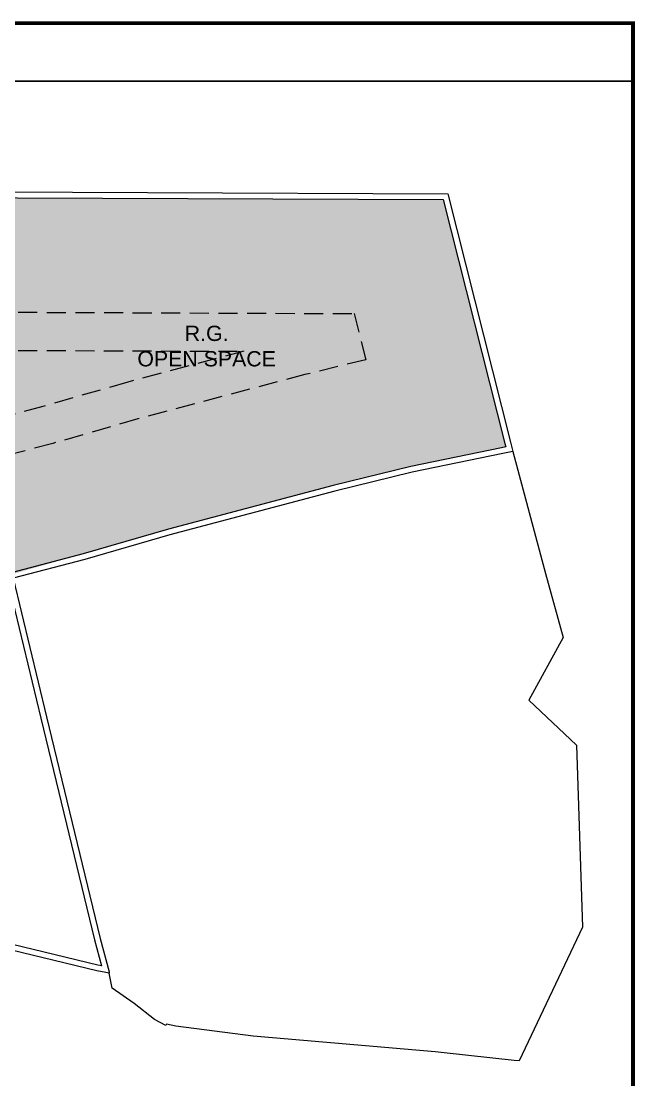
# Model space of a CAD drawing. Header units: inches. Extents: x 27644242 to 29005101, y -955243 to 216979.
# Drawn here: x 28774097 to 28798238, y -524131 to -482504 of the extents above; entities that cross this region are included whole.
import ezdxf

# ---------------------------------------------------------------- set-up
doc = ezdxf.new("R2010")
doc.units = ezdxf.units.IN
doc.header["$MEASUREMENT"] = 0
doc.linetypes.add('01-Xref Col Podium Lvl-1$0$HIDDEN', pattern=[0.375, 0.25, -0.125])
doc.layers.get('Defpoints').update_dxf_attribs({"color": 8})
doc.layers.add('HATCH', color=9, linetype='Continuous')
doc.layers.add('text', color=7, linetype='Continuous')
doc.layers.add('RVA Site Boundary', color=17, linetype='Continuous', lineweight=15)
doc.styles.add('AMITS', font='arial.ttf')

msp = doc.modelspace()

# ---------------------------------------------------------------- hatches: boundary and pattern name
at = {"layer": 'HATCH', "ltscale": 500, "true_color": 0x1f7f00, "transparency": 33554508}
h = msp.add_hatch(color=86, dxfattribs=at)
h.dxf.hatch_style = 1
h.paths.add_polyline_path([(28779889.8, -502480.3), (28786372.8, -500762.5), (28789422.2, -500013.8), (28792994.8, -499277.3), (28793157.2, -499243.7), (28793126.1, -499111.2), (28790698.8, -489518.5), (28767243.5, -489420.5), (28742984.1, -489401.5), (28728662.3, -489396.2), (28716553.2, -489431.9), (28716553.2, -495234.5), (28773507.9, -495234.5), (28773507.9, -504319.8)])

# ---------------------------------------------------------------- linework, layer by layer
at = {"layer": 'Defpoints', "linetype": 'Continuous', "const_width": 154.4}
msp.add_lwpolyline([(28798160.5, -482581.7), (28798160.5, -556831.7), (28689573.8, -556831.7), (28689573.8, -482581.7)], close=True, dxfattribs=at)
at = {"layer": 'Defpoints', "color": 6, "ltscale": 500}
msp.add_lwpolyline([(28689580.5, -533153.6), (28798167.2, -533153.6), (28798167.2, -484858.5), (28689580.5, -484858.5)], close=True, dxfattribs=at)
at = {"layer": 'RVA Site Boundary', "ltscale": 500}
for points in [[(28728662, -489166.2), (28742984.3, -489171.5), (28767244.1, -489190.5), (28790878.1, -489289.2), (28793349.5, -499056.7), (28793435.1, -499421.2)], [(28728662, -489166.2), (28742984.3, -489171.5), (28767244.1, -489190.5), (28790878.1, -489289.2), (28793349.5, -499056.7), (28793435.1, -499421.2)], [(28793435.2, -499421.3), (28794721.5, -504223.9), (28795413.7, -506738.5), (28794073.8, -509209.1), (28795944.9, -510968.5), (28796175.2, -518129), (28793681.5, -523387.1), (28793488, -523371.2), (28790734.3, -523063.2), (28790385.6, -523032.9), (28783224.8, -522411), (28780183.8, -522022.3), (28779817.5, -521938.4), (28779787.8, -521990.5), (28779337.3, -521757.1), (28778540.3, -521130.3), (28777677.1, -520526.9), (28777564.3, -519940.2), (28777427, -519914.8), (28777067.6, -519848.4), (28769049.4, -517902)], [(28793435.2, -499421.3), (28794721.5, -504223.9), (28795413.7, -506738.5), (28794073.8, -509209.1), (28795944.9, -510968.5), (28796175.2, -518129), (28793681.5, -523387.1), (28793488, -523371.2), (28790734.3, -523063.2), (28790385.6, -523032.9), (28783224.8, -522411), (28780183.8, -522022.3), (28779817.5, -521938.4), (28779787.8, -521990.5), (28779337.3, -521757.1), (28778540.3, -521130.3), (28777677.1, -520526.9), (28777564.3, -519940.2), (28777427, -519914.8), (28777067.6, -519848.4), (28769049.4, -517902)]]:
    msp.add_lwpolyline(points, dxfattribs=at)
at = {"layer": 'RVA Site Boundary', "color": 5, "ltscale": 500}
for points in [[(28728662, -489166.2), (28742984.3, -489171.5), (28767244.1, -489190.5), (28790878.1, -489289.2)], [(28790878.1, -489289.2), (28793349.5, -499056.7), (28793435.1, -499421.2), (28793041.3, -499502.5), (28789472.8, -500238.2), (28786429.7, -500985.3), (28779951.2, -502702), (28776603.4, -503666.9), (28773784, -504410.8), (28775090.3, -509861), (28777208.4, -518569.7), (28777553.9, -519886), (28777564.3, -519940.2), (28777427, -519914.8), (28777067.6, -519848.4), (28769049.4, -517902), (28764436, -519381.5), (28762589.1, -519863.8), (28762074.2, -519909.6), (28755917.6, -519737.4), (28750270.6, -519923.4), (28749606.4, -519983.9), (28742304.8, -520400.8), (28734332.8, -521126.5)], [(28767243.5, -489420.5), (28790698.8, -489518.5), (28793126.1, -499111.2), (28793157.2, -499243.7), (28792994.8, -499277.3), (28789422.2, -500013.8), (28786372.8, -500762.5), (28779889.8, -502480.3), (28776542.2, -503445.2), (28773507.9, -504245.8), (28774866.7, -509915), (28776985.4, -518626.1), (28777253.8, -519648.9), (28777115.6, -519623.4), (28769040.8, -517663.2)]]:
    msp.add_lwpolyline(points, dxfattribs=at)
at = {"layer": 'RVA Site Boundary', "linetype": '01-Xref Col Podium Lvl-1$0$HIDDEN', "ltscale": 3000}
for points in [[(28728668.1, -493896.2), (28742981.5, -493901.5), (28767232.3, -493920.5), (28787191.9, -494003.9), (28787650.3, -495815.2), (28785259.9, -496402), (28778690.3, -498142.9), (28775344.9, -499107.1), (28768106.5, -501017), (28770492.4, -510971.2), (28771116.3, -513536.3), (28768872.1, -512991.6), (28763115.2, -514837.8), (28761838.7, -515171.2), (28755905.9, -515005.2), (28749977.9, -515200.5), (28749256.9, -515266.2), (28741955.5, -515683.1), (28733624.9, -516441.4)], [(28728670, -495396.2), (28742980.7, -495401.5), (28767228.6, -495420.5), (28782861.6, -495485.8), (28778290.4, -496697.1), (28774945.8, -497661.1), (28766306.1, -499940.7), (28769034.3, -511323.2), (28769076.8, -511497.7), (28768815.9, -511434.3), (28762696.4, -513396.9), (28761666.7, -513665.8), (28755902.2, -513504.5), (28749885, -513702.7), (28749146.1, -513770.1), (28741844.7, -514187), (28733400.5, -514955.6)]]:
    msp.add_lwpolyline(points, dxfattribs=at)

# ---------------------------------------------------------------- texts
at = {"layer": 'text', "ltscale": 100, "insert": (28773183.1, -494479), "char_height": 600, "width": 16420.071, "attachment_point": 1, "style": 'AMITS'}
msp.add_mtext('\\pxqc;R.G.\\POPEN SPACE', dxfattribs=at)

doc.saveas('drawing.dxf')
